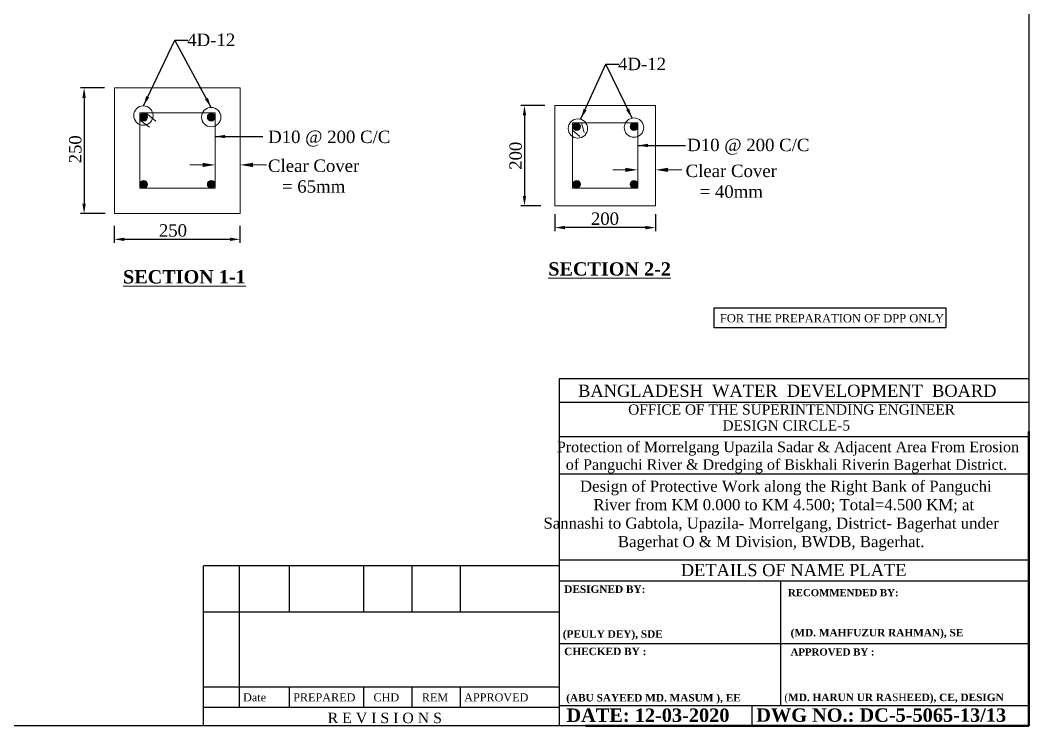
# Model space of a CAD drawing. Header units: metres. Extents: x -2434 to 11656, y -15288 to 8109.
# Drawn here: x 1093.8 to 1194.1, y -8390.9 to -8320.6 of the extents above; entities that cross this region are included whole.
import ezdxf
from ezdxf.enums import TextEntityAlignment as Align

# ---------------------------------------------------------------- set-up
doc = ezdxf.new("R2010")
doc.units = ezdxf.units.M
doc.layers.add('Blocks', color=11, linetype='Continuous', lineweight=9)
doc.layers.add('LINE', color=7, linetype='Continuous')
doc.styles.add('Kazi_T_H', font='timesbd.ttf')
doc.styles.get("Standard").update_dxf_attribs({"font": 'times.ttf'})
doc.dimstyles.get("Standard").update_dxf_attribs({"dimtxt": 0.5, "dimasz": 0.4075, "dimexe": 0.364, "dimexo": 0.219, "dimgap": 0.09, "dimtad": 0, "dimdec": 0, "dimlfac": 1000, "dimzin": 0, "dimdsep": 46, "dimtxsty": 'Standard', "dimcen": 0.09, "dimadec": 0, "dimazin": 0, "dimtfac": 1, "dimtdec": 0, "dimtofl": 0, "dimtmove": 0, "dimatfit": 3, "dimfxl": 1, "dimtolj": 1, "dimtzin": 0, "dimarcsym": 0})

# ---------------------------------------------------------------- blocks, each defined once
blk = doc.blocks.new('*D904')
at = {"layer": 'Blocks', "color": 0, "linetype": 'ByBlock', "lineweight": -2, "ltscale": 0.5}
for p, q in [((1103.13, -8341.12), (1103.13, -8342.81)), ((1115.63, -8341.12), (1115.63, -8342.81)), ((1114.63, -8342.45), (1104.13, -8342.45))]:
    blk.add_line(p, q, dxfattribs=at)
at = {"layer": 'Blocks', "color": 0, "linetype": 'ByBlock', "lineweight": -3, "ltscale": 0.5}
for points in [[(1104.13, -8342.28), (1104.13, -8342.61), (1103.13, -8342.45)], [(1114.63, -8342.28), (1114.63, -8342.61), (1115.63, -8342.45)]]:
    blk.add_solid(points, dxfattribs=at)
at = {"layer": 'Defpoints', "color": 0, "linetype": 'ByBlock', "lineweight": -3, "ltscale": 0.5}
for p in [(1103.13, -8340.9), (1115.63, -8340.9), (1103.13, -8342.45)]:
    blk.add_point(p, dxfattribs=at)
at = {"layer": 'Blocks', "color": 0, "linetype": 'ByBlock', "lineweight": 13, "ltscale": 0.5, "insert": (1108.97, -8341.57), "char_height": 1.23, "attachment_point": 5}
blk.add_mtext('\\A1;{\\fTimes New Roman|b0|i0|c0|p18;250}', dxfattribs=at)
blk = doc.blocks.new('*D905')
at = {"layer": 'Blocks', "color": 0, "linetype": 'ByBlock', "lineweight": -2, "ltscale": 0.5}
for p, q in [((1102.17, -8327.37), (1099.77, -8327.37)), ((1100.13, -8328.37), (1100.13, -8338.89)), ((1102.24, -8339.89), (1099.77, -8339.89))]:
    blk.add_line(p, q, dxfattribs=at)
at = {"layer": 'Blocks', "color": 0, "linetype": 'ByBlock', "lineweight": -3, "ltscale": 0.5}
for points in [[(1099.96, -8328.37), (1100.3, -8328.37), (1100.13, -8327.37)], [(1099.96, -8338.89), (1100.3, -8338.89), (1100.13, -8339.89)]]:
    blk.add_solid(points, dxfattribs=at)
at = {"layer": 'Defpoints', "color": 0, "linetype": 'ByBlock', "lineweight": -3, "ltscale": 0.5}
for p in [(1102.39, -8327.37), (1100.13, -8339.89), (1102.46, -8339.89)]:
    blk.add_point(p, dxfattribs=at)
at = {"layer": 'Blocks', "color": 0, "linetype": 'ByBlock', "lineweight": 13, "ltscale": 0.5, "insert": (1099.26, -8333.49), "char_height": 1.23, "attachment_point": 5, "rotation": 90}
blk.add_mtext('\\A1;{\\fTimes New Roman|b0|i0|c0|p18;250}', dxfattribs=at)
blk = doc.blocks.new('*D906')
at = {"layer": 'Blocks', "color": 0, "linetype": 'ByBlock', "lineweight": -2, "ltscale": 0.5}
for p, q in [((1146.95, -8339.95), (1146.95, -8341.64)), ((1156.95, -8339.95), (1156.95, -8341.64)), ((1155.95, -8341.28), (1147.95, -8341.28))]:
    blk.add_line(p, q, dxfattribs=at)
at = {"layer": 'Blocks', "color": 0, "linetype": 'ByBlock', "lineweight": -3, "ltscale": 0.5}
for points in [[(1147.95, -8341.11), (1147.95, -8341.45), (1146.95, -8341.28)], [(1155.95, -8341.11), (1155.95, -8341.45), (1156.95, -8341.28)]]:
    blk.add_solid(points, dxfattribs=at)
at = {"layer": 'Defpoints', "color": 0, "linetype": 'ByBlock', "lineweight": -3, "ltscale": 0.5}
for p in [(1146.95, -8339.73), (1156.95, -8339.73), (1146.95, -8341.28)]:
    blk.add_point(p, dxfattribs=at)
at = {"layer": 'Blocks', "color": 0, "linetype": 'ByBlock', "lineweight": 13, "ltscale": 0.5, "insert": (1151.93, -8340.4), "char_height": 1.23, "attachment_point": 5}
blk.add_mtext('\\A1;{\\fTimes New Roman|b0|i0|c0|p18;200}', dxfattribs=at)
blk = doc.blocks.new('*D907')
at = {"layer": 'Blocks', "color": 0, "linetype": 'ByBlock', "lineweight": -2, "ltscale": 0.5}
for p, q in [((1145.96, -8329.12), (1143.56, -8329.12)), ((1143.92, -8330.12), (1143.92, -8338.12)), ((1145.55, -8339.12), (1143.56, -8339.12))]:
    blk.add_line(p, q, dxfattribs=at)
at = {"layer": 'Blocks', "color": 0, "linetype": 'ByBlock', "lineweight": -3, "ltscale": 0.5}
for points in [[(1143.76, -8330.12), (1144.09, -8330.12), (1143.92, -8329.12)], [(1143.76, -8338.12), (1144.09, -8338.12), (1143.92, -8339.12)]]:
    blk.add_solid(points, dxfattribs=at)
at = {"layer": 'Defpoints', "color": 0, "linetype": 'ByBlock', "lineweight": -3, "ltscale": 0.5}
for p in [(1146.18, -8329.12), (1143.92, -8339.12), (1145.77, -8339.12)]:
    blk.add_point(p, dxfattribs=at)
at = {"layer": 'Blocks', "color": 0, "linetype": 'ByBlock', "lineweight": 13, "ltscale": 0.5, "insert": (1143.05, -8334.13), "char_height": 1.23, "attachment_point": 5, "rotation": 90}
blk.add_mtext('\\A1;{\\fTimes New Roman|b0|i0|c0|p18;200}', dxfattribs=at)
blk = doc.blocks.new('*D1027')
at = {"layer": 'Blocks', "color": 0, "linetype": 'ByBlock', "lineweight": -2, "ltscale": 0.5}
for p, q in [((1103.13, -8341.12), (1103.13, -8342.81)), ((1115.63, -8341.12), (1115.63, -8342.81)), ((1114.63, -8342.45), (1104.13, -8342.45))]:
    blk.add_line(p, q, dxfattribs=at)
at = {"layer": 'Blocks', "color": 0, "linetype": 'ByBlock', "lineweight": -3, "ltscale": 0.5}
for points in [[(1104.13, -8342.28), (1104.13, -8342.61), (1103.13, -8342.45)], [(1114.63, -8342.28), (1114.63, -8342.61), (1115.63, -8342.45)]]:
    blk.add_solid(points, dxfattribs=at)
at = {"layer": 'Defpoints', "color": 0, "linetype": 'ByBlock', "lineweight": -3, "ltscale": 0.5}
for p in [(1103.13, -8340.9), (1115.63, -8340.9), (1103.13, -8342.45)]:
    blk.add_point(p, dxfattribs=at)
at = {"layer": 'Blocks', "color": 0, "linetype": 'ByBlock', "lineweight": 13, "ltscale": 0.5, "insert": (1108.97, -8341.57), "char_height": 1.23, "attachment_point": 5}
blk.add_mtext('\\A1;{\\fTimes New Roman|b0|i0|c0|p18;250}', dxfattribs=at)
blk = doc.blocks.new('*D1028')
at = {"layer": 'Blocks', "color": 0, "linetype": 'ByBlock', "lineweight": -2, "ltscale": 0.5}
for p, q in [((1102.17, -8327.37), (1099.77, -8327.37)), ((1100.13, -8328.37), (1100.13, -8338.89)), ((1102.24, -8339.89), (1099.77, -8339.89))]:
    blk.add_line(p, q, dxfattribs=at)
at = {"layer": 'Blocks', "color": 0, "linetype": 'ByBlock', "lineweight": -3, "ltscale": 0.5}
for points in [[(1099.96, -8328.37), (1100.3, -8328.37), (1100.13, -8327.37)], [(1099.96, -8338.89), (1100.3, -8338.89), (1100.13, -8339.89)]]:
    blk.add_solid(points, dxfattribs=at)
at = {"layer": 'Defpoints', "color": 0, "linetype": 'ByBlock', "lineweight": -3, "ltscale": 0.5}
for p in [(1102.39, -8327.37), (1100.13, -8339.89), (1102.46, -8339.89)]:
    blk.add_point(p, dxfattribs=at)
at = {"layer": 'Blocks', "color": 0, "linetype": 'ByBlock', "lineweight": 13, "ltscale": 0.5, "insert": (1099.26, -8333.49), "char_height": 1.23, "attachment_point": 5, "rotation": 90}
blk.add_mtext('\\A1;{\\fTimes New Roman|b0|i0|c0|p18;250}', dxfattribs=at)
blk = doc.blocks.new('*D1029')
at = {"layer": 'Blocks', "color": 0, "linetype": 'ByBlock', "lineweight": -2, "ltscale": 0.5}
for p, q in [((1146.95, -8339.95), (1146.95, -8341.64)), ((1156.95, -8339.95), (1156.95, -8341.64)), ((1155.95, -8341.28), (1147.95, -8341.28))]:
    blk.add_line(p, q, dxfattribs=at)
at = {"layer": 'Blocks', "color": 0, "linetype": 'ByBlock', "lineweight": -3, "ltscale": 0.5}
for points in [[(1147.95, -8341.11), (1147.95, -8341.45), (1146.95, -8341.28)], [(1155.95, -8341.11), (1155.95, -8341.45), (1156.95, -8341.28)]]:
    blk.add_solid(points, dxfattribs=at)
at = {"layer": 'Defpoints', "color": 0, "linetype": 'ByBlock', "lineweight": -3, "ltscale": 0.5}
for p in [(1146.95, -8339.73), (1156.95, -8339.73), (1146.95, -8341.28)]:
    blk.add_point(p, dxfattribs=at)
at = {"layer": 'Blocks', "color": 0, "linetype": 'ByBlock', "lineweight": 13, "ltscale": 0.5, "insert": (1151.93, -8340.4), "char_height": 1.23, "attachment_point": 5}
blk.add_mtext('\\A1;{\\fTimes New Roman|b0|i0|c0|p18;200}', dxfattribs=at)
blk = doc.blocks.new('*D1030')
at = {"layer": 'Blocks', "color": 0, "linetype": 'ByBlock', "lineweight": -2, "ltscale": 0.5}
for p, q in [((1145.96, -8329.12), (1143.56, -8329.12)), ((1143.92, -8330.12), (1143.92, -8338.12)), ((1145.55, -8339.12), (1143.56, -8339.12))]:
    blk.add_line(p, q, dxfattribs=at)
at = {"layer": 'Blocks', "color": 0, "linetype": 'ByBlock', "lineweight": -3, "ltscale": 0.5}
for points in [[(1143.76, -8330.12), (1144.09, -8330.12), (1143.92, -8329.12)], [(1143.76, -8338.12), (1144.09, -8338.12), (1143.92, -8339.12)]]:
    blk.add_solid(points, dxfattribs=at)
at = {"layer": 'Defpoints', "color": 0, "linetype": 'ByBlock', "lineweight": -3, "ltscale": 0.5}
for p in [(1146.18, -8329.12), (1143.92, -8339.12), (1145.77, -8339.12)]:
    blk.add_point(p, dxfattribs=at)
at = {"layer": 'Blocks', "color": 0, "linetype": 'ByBlock', "lineweight": 13, "ltscale": 0.5, "insert": (1143.05, -8334.13), "char_height": 1.23, "attachment_point": 5, "rotation": 90}
blk.add_mtext('\\A1;{\\fTimes New Roman|b0|i0|c0|p18;200}', dxfattribs=at)

msp = doc.modelspace()

# ---------------------------------------------------------------- hatches: boundary and pattern name
at = {"layer": 'Blocks', "linetype": 'ByBlock', "lineweight": 13, "ltscale": 0.5}
for points in [[(1105.674798, -8330.289941, 1), (1106.440152, -8330.289941, 1)], [(1105.674798, -8330.289941, 1), (1106.440152, -8330.289941, 1)], [(1112.385558, -8330.289941, 1), (1113.150912, -8330.289941, 1)], [(1112.385558, -8330.289941, 1), (1113.150912, -8330.289941, 1)], [(1148.718398, -8331.24905, 1), (1149.483752, -8331.24905, 1)], [(1148.718398, -8331.24905, 1), (1149.483752, -8331.24905, 1)], [(1154.426412, -8331.24905, 1), (1155.191766, -8331.24905, 1)], [(1154.426412, -8331.24905, 1), (1155.191766, -8331.24905, 1)], [(1105.674798, -8336.968736, 1), (1106.440152, -8336.968736, 1)], [(1105.674798, -8336.968736, 1), (1106.440152, -8336.968736, 1)], [(1112.385558, -8336.968736, 1), (1113.150912, -8336.968736, 1)], [(1112.385558, -8336.968736, 1), (1113.150912, -8336.968736, 1)], [(1148.718398, -8336.966863, 1), (1149.483752, -8336.966863, 1)], [(1148.718398, -8336.966863, 1), (1149.483752, -8336.966863, 1)], [(1154.426412, -8336.966863, 1), (1155.191766, -8336.966863, 1)], [(1154.426412, -8336.966863, 1), (1155.191766, -8336.966863, 1)]]:
    msp.add_hatch(color=0, dxfattribs=at).paths.add_polyline_path(points)

# ---------------------------------------------------------------- linework, layer by layer
at = {"color": 0, "linetype": 'Continuous', "lineweight": -3, "ltscale": 0.5}
for p, q in [((1147.363129, -8362.079627), (1194.075821, -8362.079627)), ((1169.418704, -8382.645982), (1194.075821, -8382.645982))]:
    msp.add_line(p, q, dxfattribs=at)
at = {"lineweight": 50, "ltscale": 0.5}
for p in [(1194.075821, -8361.567726), (1149.978645, -8390.853824)]:
    msp.add_line(p, (1194.075821, -8390.853824), dxfattribs=at)
at = {"color": 0, "linetype": 'Continuous', "lineweight": -3, "ltscale": 0.5}
msp.add_lwpolyline([(1162.774801, -8349.275138), (1185.812187, -8349.275138), (1185.812187, -8351.263023), (1162.774801, -8351.263023)], close=True, dxfattribs=at)
at = {"layer": 'Blocks', "color": 0, "linetype": 'ByBlock', "lineweight": 13, "ltscale": 0.5}
for p, q in [((1106.25601, -8329.868245), (1107.257639, -8330.684185)), ((1106.25601, -8329.868245), (1107.257639, -8330.684185)), ((1105.66151, -8330.603476), (1106.64758, -8331.287537)), ((1105.66151, -8330.603476), (1106.64758, -8331.287537)), ((1149.589751, -8330.866373), (1149.852365, -8331.802433)), ((1149.589751, -8330.866373), (1149.852365, -8331.802433)), ((1148.702363, -8331.583913), (1149.414702, -8332.210357)), ((1148.702363, -8331.583913), (1149.414702, -8332.210357)), ((1111.91151, -8335.043798), (1110.66151, -8335.043798)), ((1111.91151, -8335.043798), (1110.66151, -8335.043798)), ((1116.91151, -8335.043798), (1118.272971, -8335.043798)), ((1116.91151, -8335.043798), (1118.272971, -8335.043798)), ((1113.16151, -8336.118245), (1113.16151, -8335.545453)), ((1113.16151, -8336.118245), (1113.16151, -8335.545453)), ((1115.66151, -8336.118245), (1115.66151, -8335.545453)), ((1115.66151, -8336.118245), (1115.66151, -8335.545453)), ((1153.942741, -8335.532861), (1152.692741, -8335.532861)), ((1153.942741, -8335.532861), (1152.692741, -8335.532861)), ((1158.202363, -8335.532861), (1159.563825, -8335.532861)), ((1158.202363, -8335.532861), (1159.563825, -8335.532861))]:
    msp.add_line(p, q, dxfattribs=at)
for points in [[(1103.16151, -8339.868245), (1115.66151, -8339.868245), (1115.66151, -8327.368245), (1103.16151, -8327.368245)], [(1103.16151, -8339.868245), (1115.66151, -8339.868245), (1115.66151, -8327.368245), (1103.16151, -8327.368245)], [(1105.66151, -8337.368245), (1113.16151, -8337.368245), (1113.16151, -8329.868245), (1105.66151, -8329.868245)], [(1105.66151, -8337.368245), (1113.16151, -8337.368245), (1113.16151, -8329.868245), (1105.66151, -8329.868245)], [(1146.952363, -8339.116373), (1156.952363, -8339.116373), (1156.952363, -8329.116373), (1146.952363, -8329.116373)], [(1146.952363, -8339.116373), (1156.952363, -8339.116373), (1156.952363, -8329.116373), (1146.952363, -8329.116373)], [(1148.702363, -8337.366373), (1155.202363, -8337.366373), (1155.202363, -8330.866373), (1148.702363, -8330.866373)], [(1148.702363, -8337.366373), (1155.202363, -8337.366373), (1155.202363, -8330.866373), (1148.702363, -8330.866373)]]:
    msp.add_lwpolyline(points, close=True, dxfattribs=at)
for centre, radius in [((1106.024994, -8330.131499), 0.963752), ((1106.024994, -8330.131499), 0.963752), ((1106.057475, -8330.289941), 0.382677), ((1106.057475, -8330.289941), 0.382677), ((1112.768235, -8330.289941), 0.963752), ((1112.768235, -8330.289941), 0.963752), ((1112.768235, -8330.289941), 0.382677), ((1112.768235, -8330.289941), 0.382677), ((1149.232914, -8331.419563), 0.963752), ((1149.232914, -8331.419563), 0.963752), ((1149.101075, -8331.24905), 0.382677), ((1149.101075, -8331.24905), 0.382677), ((1154.815873, -8331.331528), 0.963752), ((1154.815873, -8331.331528), 0.963752), ((1154.809089, -8331.24905), 0.382677), ((1154.809089, -8331.24905), 0.382677), ((1106.057475, -8336.968736), 0.382677), ((1106.057475, -8336.968736), 0.382677), ((1112.768235, -8336.968736), 0.382677), ((1112.768235, -8336.968736), 0.382677), ((1149.101075, -8336.966863), 0.382677), ((1149.101075, -8336.966863), 0.382677), ((1154.809089, -8336.966863), 0.382677), ((1154.809089, -8336.966863), 0.382677)]:
    msp.add_circle(centre, radius, dxfattribs=at)
for points in [[(1111.91151, -8334.835464), (1111.91151, -8335.252131), (1113.16151, -8335.043798)], [(1111.91151, -8334.835464), (1111.91151, -8335.252131), (1113.16151, -8335.043798)], [(1116.91151, -8334.835464), (1116.91151, -8335.252131), (1115.66151, -8335.043798)], [(1116.91151, -8334.835464), (1116.91151, -8335.252131), (1115.66151, -8335.043798)], [(1153.942741, -8335.324527), (1153.942741, -8335.741194), (1155.192741, -8335.532861)], [(1153.942741, -8335.324527), (1153.942741, -8335.741194), (1155.192741, -8335.532861)], [(1158.202363, -8335.324527), (1158.202363, -8335.741194), (1156.952363, -8335.532861)], [(1158.202363, -8335.324527), (1158.202363, -8335.741194), (1156.952363, -8335.532861)]]:
    msp.add_solid(points, dxfattribs=at)
at = {"layer": 'LINE', "color": 0, "linetype": 'ByBlock', "lineweight": -3, "ltscale": 0.5}
for p, q in [((1147.363129, -8356.318103), (1147.363129, -8390.853824)), ((1194.075821, -8356.318103), (1147.363129, -8356.318103)), ((1194.075821, -8358.677427), (1147.363129, -8358.677427)), ((1194.075821, -8365.820698), (1147.363129, -8365.820698)), ((1147.363129, -8374.948456), (1112.004046, -8374.948456)), ((1112.004046, -8390.853824), (1112.004046, -8374.948456)), ((1115.543913, -8374.948456), (1115.543913, -8389.021583)), ((1120.525627, -8374.948456), (1120.525627, -8379.550282)), ((1127.907543, -8374.948456), (1127.907543, -8379.550282)), ((1132.71658, -8374.948456), (1132.71658, -8379.550282)), ((1137.525618, -8374.948456), (1137.525618, -8379.550282)), ((1194.075821, -8374.367203), (1147.363129, -8374.367203)), ((1194.075821, -8376.455378), (1147.363129, -8376.455378)), ((1169.418704, -8388.836586), (1169.418704, -8376.455378)), ((1147.363129, -8379.550282), (1112.004046, -8379.550282)), ((1147.363129, -8382.645982), (1169.418704, -8382.645982)), ((1147.363129, -8387.020695), (1112.004046, -8387.020695)), ((1120.525627, -8387.020695), (1120.525627, -8389.021583)), ((1127.907543, -8387.020695), (1127.907543, -8389.021583)), ((1132.71658, -8387.020695), (1132.71658, -8389.021583)), ((1137.525618, -8387.020695), (1137.525618, -8389.021583)), ((1147.363129, -8389.021583), (1112.004046, -8389.021583)), ((1147.363129, -8388.836586), (1194.075821, -8388.836586)), ((1166.556476, -8390.853824), (1166.556476, -8388.836586))]:
    msp.add_line(p, q, dxfattribs=at)
at = {"layer": 'LINE', "color": 1, "linetype": 'ByBlock', "lineweight": 30, "ltscale": 0.5}
msp.add_lwpolyline([(1027.329468, -8390.853824), (1027.329468, -8272.940331), (1194.075821, -8272.940331), (1194.075821, -8390.853824), (1027.329468, -8390.853824)], close=True, dxfattribs=at)
msp.add_lwpolyline([(1027.329468, -8390.853824), (1027.329468, -8272.940331), (1194.075821, -8272.940331), (1194.075821, -8390.853824), (1027.329468, -8390.853824)], close=True, dxfattribs=at)

# ---------------------------------------------------------------- texts
at = {"layer": 'Blocks', "color": 0, "linetype": 'ByBlock', "lineweight": 13, "ltscale": 0.5}
for s, insert, char_height, width, attachment_point in [('{\\fTimes New Roman|b0|i0|c0|p18;4D-12}', (1112.774761, -8323.218018), 1.23705055, 51.40917127, 8), ('{\\fTimes New Roman|b0|i0|c0|p18;4D-12}', (1112.774761, -8323.218018), 1.23705055, 51.40917127, 8), ('{\\fTimes New Roman|b0|i0|c0|p18;4D-12}', (1155.614258, -8325.619228), 1.23705055, 51.40917127, 8), ('{\\fTimes New Roman|b0|i0|c0|p18;4D-12}', (1155.614258, -8325.619228), 1.23705055, 51.40917127, 8), ('D10 @ 200 C/C', (1124.506736, -8333.226715), 1.23705055, 51.40917127, 8), ('D10 @ 200 C/C', (1124.506736, -8333.226715), 1.23705055, 51.40917127, 8), ('D10 @ 200 C/C', (1166.182631, -8334.033292), 1.23705055, 51.40917127, 8), ('D10 @ 200 C/C', (1166.182631, -8334.033292), 1.23705055, 51.40917127, 8), ('Clear Cover\\P= 65mm', (1122.956513, -8337.823785), 1.23705055, 51.40917127, 8), ('Clear Cover\\P= 65mm', (1122.956513, -8337.823785), 1.23705055, 51.40917127, 8), ('Clear Cover\\P= 40mm', (1164.486451, -8338.332996), 1.23705055, 51.40917127, 8), ('Clear Cover\\P= 40mm', (1164.486451, -8338.332996), 1.23705055, 51.40917127, 8), ('{\\fTimes New Roman|b1|i0|c0|p18;\\L\\C7;SECTION 2-2}', (1146.291507, -8344.729182), 1.32685953, 55.69635843, 1), ('{\\fTimes New Roman|b1|i0|c0|p18;\\L\\C7;SECTION 2-2}', (1146.291507, -8344.729182), 1.32685953, 55.69635843, 1), ('{\\fTimes New Roman|b1|i0|c0|p18;\\L\\C7;SECTION 1-1}', (1104.003363, -8345.513496), 1.32685953, 55.69635843, 1), ('{\\fTimes New Roman|b1|i0|c0|p18;\\L\\C7;SECTION 1-1}', (1104.003363, -8345.513496), 1.32685953, 55.69635843, 1)]:
    msp.add_mtext(s, dxfattribs=dict(at, insert=insert, char_height=char_height, width=width, attachment_point=attachment_point))
at = {"layer": 'LINE', "color": 0, "linetype": 'ByBlock', "lineweight": -3, "ltscale": 0.5}
for s, height, p in [('BANGLADESH  WATER  DEVELOPMENT  BOARD', 1.21237071, (1170.057493, -8358.118646)), ('OFFICE OF THE SUPERINTENDING ENGINEER', 1.01119536, (1170.483718, -8359.886942)), ('DESIGN CIRCLE-5', 1.01119536, (1169.951389, -8361.468496)), ('DETAILS OF NAME PLATE ', 1.21343443, (1170.917852, -8375.958362)), ('R E V I S I O N S', 1.04145452, (1130.031462, -8390.583764))]:
    msp.add_text(s, height=height, dxfattribs=at).set_placement(p, align=Align.CENTER)
at = {"layer": 'LINE', "color": 0, "linetype": 'ByBlock', "lineweight": -3, "ltscale": 0.5, "style": 'Kazi_T_H'}
for s, height, p in [('DESIGNED BY:', 0.74287248, (1147.874524, -8377.628126)), ('(MD. MAHFUZUR RAHMAN), SE ', 0.74287248, (1170.387866, -8381.953654)), ('(PEULY DEY), SDE', 0.74287248, (1147.732556, -8382.085929)), ('CHECKED BY :', 0.74287248, (1147.874524, -8383.81873)), ('(ABU SAYEED MD. MASUM ), EE', 0.74287248, (1148.070654, -8388.431582)), ('DATE: 12-03-2020', 1.33717047, (1148.096846, -8390.464202)), ('DWG NO.: DC-5-5065-13/13', 1.33717047, (1166.970152, -8390.450707))]:
    msp.add_text(s, height=height, dxfattribs=at).set_placement(p)
at = {"layer": 'LINE', "lineweight": 50, "ltscale": 0.5, "style": 'Kazi_T_H'}
for s, p in [('RECOMMENDED BY:', (1170.126021, -8377.960413)), ('APPROVED BY :', (1170.386547, -8383.858894))]:
    msp.add_text(s, height=0.71009883, dxfattribs=at).set_placement(p)
at = {"layer": 'LINE', "color": 0, "linetype": 'ByBlock', "lineweight": -3, "ltscale": 0.5}
for s, p in [('Date', (1115.94409, -8388.421316)), ('PREPARED', (1120.925804, -8388.421316)), ('CHD', (1128.907987, -8388.421316)), ('REM', (1133.717024, -8388.421316)), ('APPROVED', (1137.925795, -8388.421316))]:
    msp.add_text(s, height=0.8003551, dxfattribs=at).set_placement(p)
at = {"layer": 'LINE', "color": 0, "linetype": 'ByBlock', "lineweight": 30, "ltscale": 0.5, "insert": (1163.352705, -8349.885267), "char_height": 0.82357735, "width": 80.56705505, "attachment_point": 1}
msp.add_mtext('\\pi-812,l812,t405.9,812;FOR THE PREPARATION OF DPP ONLY', dxfattribs=at)
at = {"layer": 'LINE', "color": 0, "linetype": 'ByBlock', "lineweight": 40, "ltscale": 0.5, "attachment_point": 2}
for s, insert, char_height, width in [('{\\fTimes New Roman|b1|i0|c0|p18; \\fTimes New Roman|b0|i0|c0|p18;\\H1.333x;Protection of Morrelgang Upazila Sadar & Adjacent Area From Erosion of Panguchi River & Dredging of Biskhali Riverin Bagerhat District.}', (1169.973944, -8362.572275), 0.78947585, 46.44407862), ('       Design of Protective Work along the Right Bank of Panguchi    \\P      River from KM 0.000 to KM 4.500; Total=4.500 KM; at Sannashi to Gabtola, Upazila- Morrelgang, District- Bagerhat under \\PBagerhat O & M Division, BWDB, Bagerhat.', (1168.454069, -8366.457787), 1.102704625, 46.23967682)]:
    msp.add_mtext(s, dxfattribs=dict(at, insert=insert, char_height=char_height, width=width))
at = {"layer": 'LINE', "color": 0, "linetype": 'ByBlock', "lineweight": -3, "ltscale": 0.5, "insert": (1180.672256, -8387.650608), "char_height": 0.742872482, "width": 23.14337427, "attachment_point": 2, "style": 'Kazi_T_H'}
msp.add_mtext('{\\fTimes New Roman|b0|i0|c0|p18;\\C7;(\\fTimes New Roman|b1|i0|c0|p18;MD. HARUN UR RA\\fTimes New Roman|b0|i0|c0|p18;SH}EED), CE, DESIGN', dxfattribs=at)

# ---------------------------------------------------------------- dimensions: what is measured, and where the dimension line sits
at = {"layer": 'Blocks', "color": 0, "linetype": 'ByBlock', "lineweight": 13, "ltscale": 0.5}
for base, p1, p2, text, picture, middle in [((1100.130949, -8339.890501), (1102.388858, -8327.368245), (1102.462503, -8339.890501), '{\\fTimes New Roman|b0|i0|c0|p18;250}', '*D905', (1100.130949, -8333.485142)), ((1100.130949, -8339.890501), (1102.388858, -8327.368245), (1102.462503, -8339.890501), '{\\fTimes New Roman|b0|i0|c0|p18;250}', '*D1028', (1100.130949, -8333.485142)), ((1143.921802, -8339.116373), (1146.179712, -8329.116373), (1145.773542, -8339.116373), '{\\fTimes New Roman|b0|i0|c0|p18;200}', '*D907', (1143.921802, -8334.129464)), ((1143.921802, -8339.116373), (1146.179712, -8329.116373), (1145.773542, -8339.116373), '{\\fTimes New Roman|b0|i0|c0|p18;200}', '*D1030', (1143.921802, -8334.129464))]:
    dim = msp.add_linear_dim(base=base, p1=p1, p2=p2, angle=90, text=text, dimstyle='Standard', override={"dimtxt": 1.23, "dimasz": 1, "dimgap": 0.25, "dimtad": 1, "dimazin": 1, "dimfxl": 700, "dimfxlon": 1}, dxfattribs=at)
    dim.commit()
    dim.dimension.update_dxf_attribs({"geometry": picture, "text_midpoint": middle, "dimtype": 160})
for base, p1, p2, text, picture, middle in [((1146.952363, -8341.279239), (1156.952363, -8339.728667), (1146.952363, -8339.728667), '{\\fTimes New Roman|b0|i0|c0|p18;200}', '*D906', (1151.931493, -8341.279239)), ((1146.952363, -8341.279239), (1156.952363, -8339.728667), (1146.952363, -8339.728667), '{\\fTimes New Roman|b0|i0|c0|p18;200}', '*D1029', (1151.931493, -8341.279239)), ((1103.133803, -8342.446793), (1115.633803, -8340.896221), (1103.133803, -8340.896221), '{\\fTimes New Roman|b0|i0|c0|p18;250}', '*D904', (1108.96728, -8342.446793)), ((1103.133803, -8342.446793), (1115.633803, -8340.896221), (1103.133803, -8340.896221), '{\\fTimes New Roman|b0|i0|c0|p18;250}', '*D1027', (1108.96728, -8342.446793))]:
    dim = msp.add_linear_dim(base=base, p1=p1, p2=p2, text=text, dimstyle='Standard', override={"dimtxt": 1.23, "dimasz": 1, "dimgap": 0.25, "dimtad": 1, "dimazin": 1, "dimfxl": 700, "dimfxlon": 1}, dxfattribs=at)
    dim.commit()
    dim.dimension.update_dxf_attribs({"geometry": picture, "text_midpoint": middle, "dimtype": 160})

# ---------------------------------------------------------------- leaders
for points in [[(1106.024994, -8329.167746), (1109.164448, -8322.628798), (1110.460258, -8322.628798)], [(1106.024994, -8329.167746), (1109.164448, -8322.628798), (1110.460258, -8322.628798)], [(1112.768235, -8329.326189), (1109.164448, -8322.628798), (1110.460258, -8322.628798)], [(1112.768235, -8329.326189), (1109.164448, -8322.628798), (1110.460258, -8322.628798)], [(1149.533732, -8330.450951), (1152.003945, -8325.030008), (1153.299755, -8325.030008)], [(1149.533732, -8330.450951), (1152.003945, -8325.030008), (1153.299755, -8325.030008)], [(1154.617746, -8330.399143), (1152.003945, -8325.030008), (1153.299755, -8325.030008)], [(1154.617746, -8330.399143), (1152.003945, -8325.030008), (1153.299755, -8325.030008)], [(1113.152441, -8332.217053), (1117.904818, -8332.217053)], [(1113.152441, -8332.217053), (1117.904818, -8332.217053)], [(1155.193295, -8333.108525), (1159.945671, -8333.108525)], [(1155.193295, -8333.108525), (1159.945671, -8333.108525)]]:
    msp.add_leader(points, dimstyle='Standard', override={"dimtxt": 1.23, "dimasz": 1, "dimgap": 0.25, "dimtad": 1, "dimazin": 1, "dimfxl": 700, "dimfxlon": 1}, dxfattribs=at)

doc.saveas('drawing.dxf')
